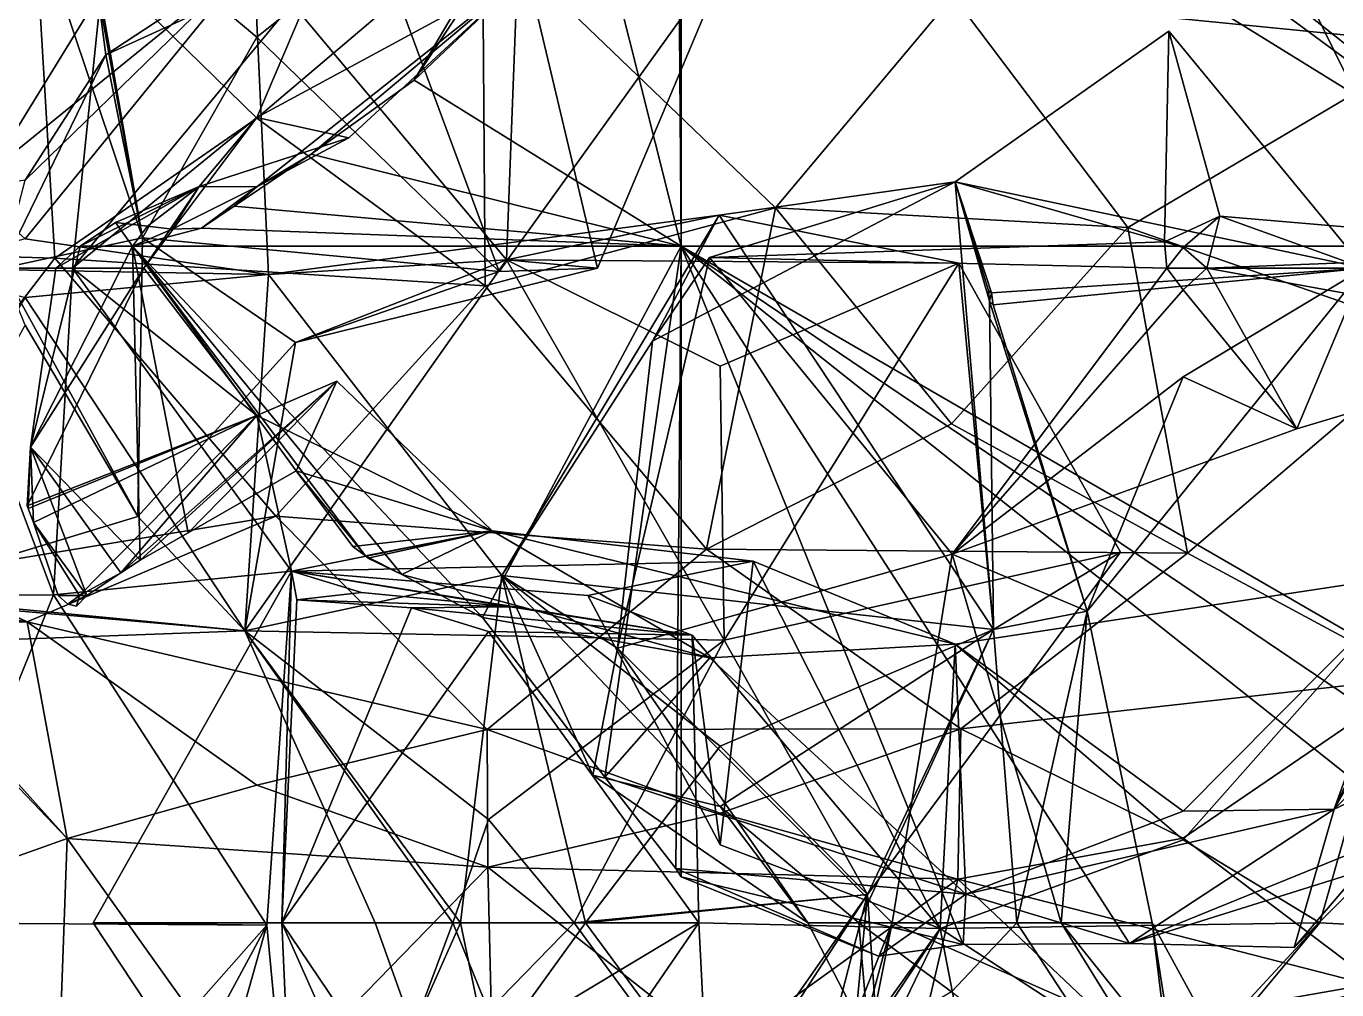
# Model space of a CAD drawing. Extents: x 290083 to 295691, y 4553739 to 4561622.
# Drawn here: x 291684.4 to 291755.7, y 4554110.2 to 4554162.7 of the extents above; entities that cross this region are included whole.
import ezdxf

# ---------------------------------------------------------------- set-up
doc = ezdxf.new("R2010")
doc.units = 0
doc.layers.add('Au_ppm_Pref_-_0_3', color=7, linetype='CONTINUOUS')

msp = doc.modelspace()

# ---------------------------------------------------------------- linework, layer by layer
at = {"layer": 'Au_ppm_Pref_-_0_3'}
for points in [[(291770, 4554150.707, 1909.741), (291723.272, 4554185.114, 1897.352), (291723.377, 4554187.712, 1896.5)], [(291770, 4554150.707, 1909.741), (291723.377, 4554187.712, 1896.5), (291756.703, 4554167.405, 1906.28)], [(291770, 4554150.707, 1909.741), (291720, 4554181.64, 1898.42), (291723.272, 4554185.114, 1897.352)], [(291719.763, 4554181.403, 1898.444), (291720, 4554150.707, 1908.596), (291714.36, 4554173.231, 1898.743)], [(291720, 4554181.64, 1898.42), (291720, 4554150.707, 1908.596), (291719.763, 4554181.403, 1898.444)], [(291770, 4554150.707, 1909.741), (291720, 4554150.707, 1908.596), (291720, 4554181.64, 1898.42)], [(291748.814, 4554172.998, 1805.879), (291761.178, 4554161.718, 1810.438), (291762.575, 4554177.83, 1804.365)], [(291714.36, 4554173.231, 1898.743), (291705.483, 4554159.751, 1899.252), (291709.662, 4554166.865, 1898.761)], [(291720, 4554150.707, 1908.596), (291705.483, 4554159.751, 1899.252), (291714.36, 4554173.231, 1898.743)], [(291748.814, 4554172.998, 1805.879), (291734.808, 4554164.345, 1810.476), (291761.178, 4554161.718, 1810.438)], [(291671.174, 4554150.501, 1812.446), (291684.764, 4554169.572, 1813.078), (291668.224, 4554171.843, 1815.997)], [(291690.699, 4554151.173, 1841.871), (291685.304, 4554167.339, 1841.191), (291687.232, 4554170.211, 1835.666)], [(291690.699, 4554151.173, 1841.871), (291687.232, 4554170.211, 1835.666), (291696.921, 4554162.097, 1839.443)], [(291703.456, 4554167.339, 1838.11), (291696.921, 4554162.097, 1839.443), (291687.232, 4554170.211, 1835.666)], [(291756.947, 4554165.353, 1858.18), (291760.424, 4554151.41, 1864.557), (291751.269, 4554170.018, 1864.521)], [(291766.575, 4554167.339, 1867.749), (291751.269, 4554170.018, 1864.521), (291760.424, 4554151.41, 1864.557)], [(291671.174, 4554150.501, 1812.446), (291685.923, 4554150.068, 1814.927), (291684.764, 4554169.572, 1813.078)], [(291696.921, 4554157.689, 1814.217), (291709.203, 4554168.119, 1811.035), (291684.764, 4554169.572, 1813.078)], [(291696.921, 4554157.689, 1814.217), (291684.764, 4554169.572, 1813.078), (291685.923, 4554150.068, 1814.927)], [(291709.35, 4554148.562, 1816.301), (291709.203, 4554168.119, 1811.035), (291696.921, 4554157.689, 1814.217)], [(291709.203, 4554168.119, 1811.035), (291709.35, 4554148.562, 1816.301), (291725.144, 4554152.796, 1814.011)], [(291709.203, 4554168.119, 1811.035), (291725.144, 4554152.796, 1814.011), (291734.808, 4554164.345, 1810.476)], [(291690.699, 4554151.173, 1841.871), (291687.88, 4554167.339, 1845.453), (291685.304, 4554167.339, 1841.191)], [(291687.88, 4554167.339, 1845.453), (291690.699, 4554151.173, 1841.871), (291688.711, 4554161.133, 1847.13)], [(291702.228, 4554167.339, 1847.13), (291687.88, 4554167.339, 1845.453), (291688.711, 4554161.133, 1847.13)], [(291688.711, 4554161.133, 1847.13), (291696.753, 4554166.43, 1852.596), (291702.228, 4554167.339, 1847.13)], [(291710.5, 4554149.974, 1852.759), (291711.183, 4554167.556, 1847.469), (291696.753, 4554166.43, 1852.596)], [(291696.921, 4554162.097, 1839.443), (291703.456, 4554167.339, 1838.11), (291710.099, 4554149.33, 1840.921)], [(291703.456, 4554167.339, 1838.11), (291722.849, 4554167.094, 1841.376), (291710.099, 4554149.33, 1840.921)], [(291722.849, 4554167.094, 1841.376), (291715.458, 4554149.521, 1845.881), (291710.099, 4554149.33, 1840.921)], [(291710.5, 4554149.974, 1852.759), (291715.458, 4554149.521, 1845.881), (291711.183, 4554167.556, 1847.469)], [(291711.183, 4554167.556, 1847.469), (291715.458, 4554149.521, 1845.881), (291722.849, 4554167.094, 1841.376)], [(291684.322, 4554151.116, 1853.601), (291696.753, 4554166.43, 1852.596), (291681.275, 4554153.83, 1853.069)], [(291696.753, 4554166.43, 1852.596), (291684.322, 4554154.305, 1851.475), (291681.275, 4554153.83, 1853.069)], [(291697.552, 4554149.175, 1857.991), (291696.753, 4554166.43, 1852.596), (291684.322, 4554151.116, 1853.601)], [(291684.322, 4554154.305, 1851.475), (291696.753, 4554166.43, 1852.596), (291688.711, 4554161.133, 1847.13)], [(291710.5, 4554149.974, 1852.759), (291696.753, 4554166.43, 1852.596), (291697.552, 4554149.175, 1857.991)], [(291705.483, 4554159.751, 1899.252), (291711.879, 4554165.834, 1894.793), (291709.662, 4554166.865, 1898.761)], [(291686.899, 4554149.521, 1887.959), (291700.328, 4554165.731, 1887.844), (291696.921, 4554157.712, 1891.914)], [(291700.328, 4554165.731, 1887.844), (291686.899, 4554149.521, 1887.959), (291688.453, 4554164.6, 1881.988)], [(291711.879, 4554165.834, 1894.793), (291699.877, 4554155.723, 1898.105), (291696.921, 4554153.954, 1896.122)], [(291711.879, 4554165.834, 1894.793), (291701.933, 4554156.608, 1894.645), (291696.921, 4554157.712, 1891.914)], [(291711.879, 4554165.834, 1894.793), (291696.921, 4554157.712, 1891.914), (291700.328, 4554165.731, 1887.844)], [(291711.879, 4554165.834, 1894.793), (291696.921, 4554153.954, 1896.122), (291701.933, 4554156.608, 1894.645)], [(291711.879, 4554165.834, 1894.793), (291705.483, 4554159.751, 1899.252), (291699.877, 4554155.723, 1898.105)], [(291679.183, 4554149.521, 1881.703), (291675.815, 4554163.984, 1875.74), (291688.453, 4554164.6, 1881.988)], [(291679.183, 4554149.521, 1881.703), (291688.453, 4554164.6, 1881.988), (291686.899, 4554149.521, 1887.959)], [(291725.144, 4554152.796, 1814.011), (291744.311, 4554151.739, 1813.651), (291734.808, 4554164.345, 1810.476)], [(291734.808, 4554164.345, 1810.476), (291744.311, 4554151.739, 1813.651), (291761.178, 4554161.718, 1810.438)], [(291710.099, 4554149.33, 1840.921), (291690.699, 4554151.173, 1841.871), (291696.921, 4554162.097, 1839.443)], [(291746.311, 4554150.946, 1870.887), (291746.54, 4554162.419, 1866.221), (291734.916, 4554154.219, 1864.229)], [(291757.167, 4554149.521, 1865.816), (291734.916, 4554154.219, 1864.229), (291746.54, 4554162.419, 1866.221)], [(291749.32, 4554152.352, 1870.887), (291746.54, 4554162.419, 1866.221), (291746.311, 4554150.946, 1870.887)], [(291749.32, 4554152.352, 1870.887), (291757.167, 4554149.521, 1865.816), (291746.54, 4554162.419, 1866.221)], [(291761.178, 4554161.718, 1810.438), (291744.311, 4554151.739, 1813.651), (291761.367, 4554145.793, 1815.464)], [(291690.699, 4554151.173, 1841.871), (291683.062, 4554149.521, 1847.13), (291688.711, 4554161.133, 1847.13)], [(291684.322, 4554154.305, 1851.475), (291688.711, 4554161.133, 1847.13), (291683.062, 4554149.521, 1847.13)], [(291720, 4554150.707, 1908.596), (291699.877, 4554155.723, 1898.105), (291705.483, 4554159.751, 1899.252)], [(291709.35, 4554148.562, 1816.301), (291696.921, 4554157.689, 1814.217), (291685.923, 4554150.068, 1814.927)], [(291686.899, 4554149.521, 1887.959), (291696.921, 4554157.712, 1891.914), (291690.772, 4554149.521, 1891.746)], [(291693.775, 4554153.971, 1894.645), (291690.772, 4554149.521, 1891.746), (291696.921, 4554157.712, 1891.914)], [(291701.933, 4554156.608, 1894.645), (291693.775, 4554153.971, 1894.645), (291696.921, 4554157.712, 1891.914)], [(291701.933, 4554156.608, 1894.645), (291696.921, 4554153.954, 1896.122), (291693.775, 4554153.971, 1894.645)], [(291720, 4554150.707, 1908.596), (291695.681, 4554152.899, 1897.184), (291699.877, 4554155.723, 1898.105)], [(291695.681, 4554152.899, 1897.184), (291696.921, 4554153.954, 1896.122), (291699.877, 4554155.723, 1898.105)], [(291721.556, 4554150.103, 1870.863), (291734.916, 4554154.219, 1864.229), (291718.444, 4554145.553, 1864.948)], [(291718.444, 4554145.553, 1864.948), (291734.916, 4554154.219, 1864.229), (291722.076, 4554152.401, 1859.421)], [(291721.556, 4554150.103, 1870.863), (291746.311, 4554150.946, 1870.887), (291734.916, 4554154.219, 1864.229)], [(291737.007, 4554129.853, 1859.009), (291722.076, 4554152.401, 1859.421), (291734.916, 4554154.219, 1864.229)], [(291736.733, 4554148.306, 1864.249), (291736.789, 4554147.728, 1864.131), (291734.916, 4554154.219, 1864.229)], [(291736.789, 4554147.728, 1864.131), (291737.007, 4554129.853, 1859.009), (291734.916, 4554154.219, 1864.229)], [(291734.916, 4554154.219, 1864.229), (291736.884, 4554148.17, 1864.257), (291736.733, 4554148.306, 1864.249)], [(291757.167, 4554149.521, 1865.816), (291736.884, 4554148.17, 1864.257), (291734.916, 4554154.219, 1864.229)], [(291685.979, 4554149.521, 1893.663), (291693.775, 4554153.971, 1894.645), (291687.314, 4554150.707, 1894.222)], [(291685.979, 4554149.521, 1893.663), (291690.772, 4554149.521, 1891.746), (291693.775, 4554153.971, 1894.645)], [(291687.314, 4554150.707, 1894.222), (291693.775, 4554153.971, 1894.645), (291689.239, 4554152.001, 1894.645)], [(291693.775, 4554153.971, 1894.645), (291690.964, 4554151.796, 1895.47), (291689.239, 4554152.001, 1894.645)], [(291693.775, 4554153.971, 1894.645), (291692.309, 4554151.636, 1896.114), (291690.964, 4554151.796, 1895.47)], [(291692.309, 4554151.636, 1896.114), (291693.775, 4554153.971, 1894.645), (291696.921, 4554153.954, 1896.122)], [(291692.309, 4554151.636, 1896.114), (291696.921, 4554153.954, 1896.122), (291693.904, 4554151.703, 1896.794)], [(291693.904, 4554151.703, 1896.794), (291696.921, 4554153.954, 1896.122), (291695.681, 4554152.899, 1897.184)], [(291720, 4554150.707, 1908.596), (291693.904, 4554151.703, 1896.794), (291695.681, 4554152.899, 1897.184)], [(291725.144, 4554152.796, 1814.011), (291709.35, 4554148.562, 1816.301), (291721.376, 4554134.224, 1817.872)], [(291725.144, 4554152.796, 1814.011), (291721.376, 4554134.224, 1817.872), (291734.719, 4554141.051, 1814.61)], [(291725.144, 4554152.796, 1814.011), (291734.719, 4554141.051, 1814.61), (291744.311, 4554151.739, 1813.651)], [(291690.153, 4554150.707, 1895.47), (291687.314, 4554150.707, 1894.222), (291689.239, 4554152.001, 1894.645)], [(291690.964, 4554151.796, 1895.47), (291690.153, 4554150.707, 1895.47), (291689.239, 4554152.001, 1894.645)], [(291710.257, 4554132.796, 1858.409), (291722.076, 4554152.401, 1859.421), (291697.552, 4554149.175, 1857.991)], [(291722.076, 4554152.401, 1859.421), (291710.5, 4554149.974, 1852.759), (291697.552, 4554149.175, 1857.991)], [(291722.076, 4554152.401, 1859.421), (291710.257, 4554132.796, 1858.409), (291718.444, 4554145.553, 1864.948)], [(291722.076, 4554152.401, 1859.421), (291735.107, 4554149.797, 1852.69), (291710.5, 4554149.974, 1852.759)], [(291737.007, 4554129.853, 1859.009), (291735.107, 4554149.797, 1852.69), (291722.076, 4554152.401, 1859.421)], [(291749.32, 4554152.352, 1870.887), (291746.311, 4554150.946, 1870.887), (291747.318, 4554150.637, 1871.259)], [(291749.32, 4554152.352, 1870.887), (291747.318, 4554150.637, 1871.259), (291748.602, 4554149.521, 1871.492)], [(291771.873, 4554150.431, 1870.887), (291749.32, 4554152.352, 1870.887), (291748.602, 4554149.521, 1871.492)], [(291771.873, 4554150.431, 1870.887), (291757.167, 4554149.521, 1865.816), (291749.32, 4554152.352, 1870.887)], [(291692.309, 4554151.636, 1896.114), (291690.153, 4554150.707, 1895.47), (291690.964, 4554151.796, 1895.47)], [(291693.904, 4554151.703, 1896.794), (291690.153, 4554150.707, 1895.47), (291692.309, 4554151.636, 1896.114)], [(291720, 4554150.707, 1908.596), (291690.153, 4554150.707, 1895.47), (291693.904, 4554151.703, 1896.794)], [(291747.556, 4554134.01, 1818.226), (291744.311, 4554151.739, 1813.651), (291734.719, 4554141.051, 1814.61)], [(291761.367, 4554145.793, 1815.464), (291744.311, 4554151.739, 1813.651), (291747.556, 4554134.01, 1818.226)], [(291697.552, 4554149.175, 1857.991), (291684.322, 4554151.116, 1853.601), (291678.483, 4554149.521, 1855.822)], [(291690.699, 4554151.173, 1841.871), (291690.441, 4554136.002, 1848.581), (291683.062, 4554149.521, 1847.13)], [(291690.572, 4554133.622, 1894.645), (291684.607, 4554139.785, 1893.293), (291690.153, 4554150.707, 1895.47)], [(291684.607, 4554139.785, 1893.293), (291685.979, 4554149.521, 1893.663), (291687.314, 4554150.707, 1894.222)], [(291684.607, 4554139.785, 1893.293), (291687.314, 4554150.707, 1894.222), (291690.153, 4554150.707, 1895.47)], [(291693.19, 4554135.123, 1895.47), (291690.572, 4554133.622, 1894.645), (291690.153, 4554150.707, 1895.47)], [(291699.052, 4554138.484, 1897.319), (291693.19, 4554135.123, 1895.47), (291690.153, 4554150.707, 1895.47)], [(291690.153, 4554150.707, 1895.47), (291702.825, 4554133.859, 1898.134), (291699.052, 4554138.484, 1897.319)], [(291690.153, 4554150.707, 1895.47), (291709.197, 4554130.503, 1900.357), (291704.807, 4554132.85, 1898.831)], [(291720, 4554150.707, 1908.596), (291709.197, 4554130.503, 1900.357), (291690.153, 4554150.707, 1895.47)], [(291690.153, 4554150.707, 1895.47), (291704.807, 4554132.85, 1898.831), (291702.825, 4554133.859, 1898.134)], [(291690.699, 4554151.173, 1841.871), (291699.022, 4554145.465, 1846.768), (291690.441, 4554136.002, 1848.581)], [(291699.022, 4554145.465, 1846.768), (291690.699, 4554151.173, 1841.871), (291710.099, 4554149.33, 1840.921)], [(291720, 4554150.707, 1908.596), (291715.845, 4554121.814, 1901.78), (291709.197, 4554130.503, 1900.357)], [(291720, 4554150.707, 1908.596), (291719.722, 4554116.845, 1902.627), (291715.845, 4554121.814, 1901.78)], [(291720, 4554150.707, 1908.596), (291720, 4554116.385, 1902.67), (291719.722, 4554116.845, 1902.627)], [(291720, 4554150.707, 1908.596), (291735.344, 4554112.712, 1902.978), (291720, 4554116.385, 1902.67)], [(291744.392, 4554112.759, 1903.541), (291735.344, 4554112.712, 1902.978), (291720, 4554150.707, 1908.596)], [(291759.871, 4554119.062, 1905.58), (291744.392, 4554112.759, 1903.541), (291720, 4554150.707, 1908.596)], [(291720, 4554150.707, 1908.596), (291762.51, 4554121.972, 1906.002), (291759.871, 4554119.062, 1905.58)], [(291720, 4554150.707, 1908.596), (291764.578, 4554124.924, 1906.416), (291762.51, 4554121.972, 1906.002)], [(291720, 4554150.707, 1908.596), (291770, 4554150.707, 1909.741), (291764.578, 4554124.924, 1906.416)], [(291721.556, 4554150.103, 1870.863), (291746.423, 4554149.521, 1871.309), (291746.311, 4554150.946, 1870.887)], [(291746.311, 4554150.946, 1870.887), (291746.423, 4554149.521, 1871.309), (291747.318, 4554150.637, 1871.259)], [(291748.602, 4554149.521, 1871.492), (291747.318, 4554150.637, 1871.259), (291746.423, 4554149.521, 1871.309)], [(291671.174, 4554150.501, 1812.446), (291671.825, 4554131.724, 1817.218), (291685.923, 4554150.068, 1814.927)], [(291697.951, 4554136.015, 1817.88), (291685.923, 4554150.068, 1814.927), (291671.825, 4554131.724, 1817.218)], [(291697.951, 4554136.015, 1817.88), (291709.35, 4554148.562, 1816.301), (291685.923, 4554150.068, 1814.927)], [(291696.276, 4554129.775, 1853.03), (291710.5, 4554149.974, 1852.759), (291722.348, 4554129.268, 1850.752)], [(291696.276, 4554129.775, 1853.03), (291699.022, 4554145.465, 1846.768), (291710.5, 4554149.974, 1852.759)], [(291710.5, 4554149.974, 1852.759), (291699.022, 4554145.465, 1846.768), (291715.458, 4554149.521, 1845.881)], [(291735.107, 4554149.797, 1852.69), (291722.12, 4554144.177, 1848.911), (291710.5, 4554149.974, 1852.759)], [(291722.12, 4554144.177, 1848.911), (291722.348, 4554129.268, 1850.752), (291710.5, 4554149.974, 1852.759)], [(291721.556, 4554150.103, 1870.863), (291718.444, 4554145.553, 1864.948), (291716.547, 4554128.837, 1866.56)], [(291721.556, 4554150.103, 1870.863), (291716.547, 4554128.837, 1866.56), (291734.759, 4554133.96, 1870.292)], [(291721.556, 4554150.103, 1870.863), (291734.759, 4554133.96, 1870.292), (291746.423, 4554149.521, 1871.309)], [(291771.873, 4554150.431, 1870.887), (291748.602, 4554149.521, 1871.492), (291772.122, 4554149.521, 1871.073)], [(291679.183, 4554149.521, 1881.703), (291685.865, 4554131.734, 1882.326), (291671.717, 4554131.725, 1876.809)], [(291697.552, 4554149.175, 1857.991), (291678.483, 4554149.521, 1855.822), (291684.322, 4554147.917, 1853.604)], [(291679.183, 4554149.521, 1881.703), (291686.899, 4554149.521, 1887.959), (291685.865, 4554131.734, 1882.326)], [(291684.322, 4554146.425, 1852.037), (291683.062, 4554149.521, 1847.13), (291690.441, 4554136.002, 1848.581)], [(291696.276, 4554129.775, 1853.03), (291697.552, 4554149.175, 1857.991), (291684.322, 4554147.917, 1853.604)], [(291690.772, 4554149.521, 1891.746), (291684.607, 4554139.785, 1893.293), (291684.424, 4554136.588, 1893.064)], [(291696.921, 4554141.492, 1891.968), (291690.772, 4554149.521, 1891.746), (291684.424, 4554136.588, 1893.064)], [(291684.607, 4554139.785, 1893.293), (291690.772, 4554149.521, 1891.746), (291685.979, 4554149.521, 1893.663)], [(291698.806, 4554133.03, 1887.644), (291685.865, 4554131.734, 1882.326), (291686.899, 4554149.521, 1887.959)], [(291686.899, 4554149.521, 1887.959), (291690.772, 4554149.521, 1891.746), (291696.921, 4554141.492, 1891.968)], [(291686.899, 4554149.521, 1887.959), (291696.921, 4554141.492, 1891.968), (291698.806, 4554133.03, 1887.644)], [(291710.257, 4554132.796, 1858.409), (291697.552, 4554149.175, 1857.991), (291696.276, 4554129.775, 1853.03)], [(291710.099, 4554149.33, 1840.921), (291715.458, 4554149.521, 1845.881), (291699.022, 4554145.465, 1846.768)], [(291735.107, 4554149.797, 1852.69), (291722.348, 4554129.268, 1850.752), (291722.12, 4554144.177, 1848.911)], [(291735.107, 4554149.797, 1852.69), (291743.908, 4554134.07, 1853.359), (291722.348, 4554129.268, 1850.752)], [(291734.759, 4554133.96, 1870.292), (291747.318, 4554148.344, 1871.28), (291746.423, 4554149.521, 1871.309)], [(291737.007, 4554129.853, 1859.009), (291743.908, 4554134.07, 1853.359), (291735.107, 4554149.797, 1852.69)], [(291757.167, 4554149.521, 1865.816), (291736.976, 4554147.516, 1864.251), (291736.884, 4554148.17, 1864.257)], [(291757.167, 4554149.521, 1865.816), (291742.096, 4554130.852, 1864.308), (291736.976, 4554147.516, 1864.251)], [(291747.318, 4554143.606, 1868.915), (291742.096, 4554130.852, 1864.308), (291757.167, 4554149.521, 1865.816)], [(291747.318, 4554148.344, 1871.28), (291748.602, 4554149.521, 1871.492), (291746.423, 4554149.521, 1871.309)], [(291753.505, 4554140.771, 1870.887), (291748.602, 4554149.521, 1871.492), (291747.318, 4554148.344, 1871.28)], [(291753.505, 4554140.771, 1870.887), (291747.318, 4554143.606, 1868.915), (291757.167, 4554149.521, 1865.816)], [(291769.8, 4554145.68, 1870.887), (291772.122, 4554149.521, 1871.073), (291748.602, 4554149.521, 1871.492)], [(291769.8, 4554145.68, 1870.887), (291748.602, 4554149.521, 1871.492), (291753.505, 4554140.771, 1870.887)], [(291769.8, 4554145.68, 1870.887), (291753.505, 4554140.771, 1870.887), (291757.167, 4554149.521, 1865.816)], [(291697.951, 4554136.015, 1817.88), (291721.376, 4554134.224, 1817.872), (291709.35, 4554148.562, 1816.301)], [(291696.276, 4554129.775, 1853.03), (291684.322, 4554147.917, 1853.604), (291674.36, 4554131.703, 1854.313)], [(291753.505, 4554140.771, 1870.887), (291747.318, 4554148.344, 1871.28), (291734.759, 4554133.96, 1870.292)], [(291736.733, 4554148.306, 1864.249), (291736.884, 4554148.17, 1864.257), (291736.789, 4554147.728, 1864.131)], [(291736.884, 4554148.17, 1864.257), (291736.976, 4554147.516, 1864.251), (291736.789, 4554147.728, 1864.131)], [(291742.096, 4554130.852, 1864.308), (291736.789, 4554147.728, 1864.131), (291736.976, 4554147.516, 1864.251)], [(291742.096, 4554130.852, 1864.308), (291737.007, 4554129.853, 1859.009), (291736.789, 4554147.728, 1864.131)], [(291690.441, 4554136.002, 1848.581), (291676.259, 4554131.703, 1850.931), (291684.322, 4554146.425, 1852.037)], [(291710.257, 4554132.796, 1858.409), (291716.547, 4554128.837, 1866.56), (291718.444, 4554145.553, 1864.948)], [(291747.556, 4554134.01, 1818.226), (291760.127, 4554127.239, 1821.786), (291761.367, 4554145.793, 1815.464)], [(291696.276, 4554129.775, 1853.03), (291690.441, 4554136.002, 1848.581), (291699.022, 4554145.465, 1846.768)], [(291747.318, 4554143.606, 1868.915), (291734.759, 4554133.96, 1870.292), (291742.096, 4554130.852, 1864.308)], [(291734.759, 4554133.96, 1870.292), (291747.318, 4554143.606, 1868.915), (291753.505, 4554140.771, 1870.887)], [(291689.526, 4554132.929, 1894.309), (291690.572, 4554133.622, 1894.645), (291701.271, 4554143.37, 1894.645)], [(291689.526, 4554132.929, 1894.309), (291701.271, 4554143.37, 1894.645), (291696.921, 4554141.492, 1891.968)], [(291693.19, 4554135.123, 1895.47), (291701.271, 4554143.37, 1894.645), (291690.572, 4554133.622, 1894.645)], [(291699.052, 4554138.484, 1897.319), (291701.271, 4554143.37, 1894.645), (291693.19, 4554135.123, 1895.47)], [(291709.717, 4554135.227, 1895.196), (291696.921, 4554141.492, 1891.968), (291701.271, 4554143.37, 1894.645)], [(291709.717, 4554135.227, 1895.196), (291701.271, 4554143.37, 1894.645), (291699.052, 4554138.484, 1897.319)], [(291696.921, 4554141.492, 1891.968), (291684.424, 4554136.588, 1893.064), (291684.478, 4554136.444, 1893.072)], [(291684.761, 4554135.686, 1893.11), (291696.921, 4554141.492, 1891.968), (291684.478, 4554136.444, 1893.072)], [(291687.277, 4554131.703, 1893.252), (291696.921, 4554141.492, 1891.968), (291684.761, 4554135.686, 1893.11)], [(291689.526, 4554132.929, 1894.309), (291696.921, 4554141.492, 1891.968), (291687.277, 4554131.703, 1893.252)], [(291709.717, 4554135.227, 1895.196), (291698.806, 4554133.03, 1887.644), (291696.921, 4554141.492, 1891.968)], [(291721.376, 4554134.224, 1817.872), (291747.556, 4554134.01, 1818.226), (291734.719, 4554141.051, 1814.61)], [(291684.607, 4554139.785, 1893.293), (291684.478, 4554136.444, 1893.072), (291684.424, 4554136.588, 1893.064)], [(291684.761, 4554135.686, 1893.11), (291684.478, 4554136.444, 1893.072), (291684.607, 4554139.785, 1893.293)], [(291684.607, 4554139.785, 1893.293), (291687.674, 4554131.703, 1893.716), (291684.761, 4554135.686, 1893.11)], [(291689.526, 4554132.929, 1894.309), (291687.674, 4554131.703, 1893.716), (291684.607, 4554139.785, 1893.293)], [(291690.572, 4554133.622, 1894.645), (291689.526, 4554132.929, 1894.309), (291684.607, 4554139.785, 1893.293)], [(291702.825, 4554133.859, 1898.134), (291702.15, 4554134.377, 1897.971), (291699.052, 4554138.484, 1897.319)], [(291709.717, 4554135.227, 1895.196), (291699.052, 4554138.484, 1897.319), (291702.15, 4554134.377, 1897.971)], [(291671.723, 4554135.799, 1827.947), (291684.433, 4554130.262, 1823.259), (291658.904, 4554130.155, 1824.058)], [(291674.178, 4554135.176, 1829.312), (291684.433, 4554130.262, 1823.259), (291671.723, 4554135.799, 1827.947)], [(291671.825, 4554131.724, 1817.218), (291684.433, 4554130.262, 1823.259), (291697.951, 4554136.015, 1817.88)], [(291696.276, 4554129.775, 1853.03), (291676.259, 4554131.703, 1850.931), (291690.441, 4554136.002, 1848.581)], [(291697.951, 4554136.015, 1817.88), (291684.433, 4554130.262, 1823.259), (291709.46, 4554124.413, 1823.298)], [(291687.674, 4554131.703, 1893.716), (291686.103, 4554131.703, 1893.271), (291684.761, 4554135.686, 1893.11)], [(291687.277, 4554131.703, 1893.252), (291684.761, 4554135.686, 1893.11), (291686.103, 4554131.703, 1893.271)], [(291697.951, 4554136.015, 1817.88), (291709.46, 4554124.413, 1823.298), (291721.376, 4554134.224, 1817.872)], [(291674.737, 4554131.703, 1829.312), (291684.433, 4554130.262, 1823.259), (291674.178, 4554135.176, 1829.312)], [(291709.717, 4554135.227, 1895.196), (291723.916, 4554133.573, 1888.199), (291698.806, 4554133.03, 1887.644)], [(291709.717, 4554135.227, 1895.196), (291702.15, 4554134.377, 1897.971), (291702.825, 4554133.859, 1898.134)], [(291709.717, 4554135.227, 1895.196), (291702.825, 4554133.859, 1898.134), (291702.967, 4554133.739, 1898.176)], [(291704.807, 4554132.85, 1898.831), (291709.717, 4554135.227, 1895.196), (291702.967, 4554133.739, 1898.176)], [(291721.574, 4554128.305, 1899.94), (291709.717, 4554135.227, 1895.196), (291704.807, 4554132.85, 1898.831)], [(291709.717, 4554135.227, 1895.196), (291721.574, 4554128.305, 1899.94), (291734.918, 4554129.052, 1894.755)], [(291709.717, 4554135.227, 1895.196), (291734.918, 4554129.052, 1894.755), (291723.916, 4554133.573, 1888.199)], [(291721.376, 4554134.224, 1817.872), (291709.46, 4554124.413, 1823.298), (291735.23, 4554124.452, 1822.558)], [(291721.376, 4554134.224, 1817.872), (291735.23, 4554124.452, 1822.558), (291747.556, 4554134.01, 1818.226)], [(291723.916, 4554133.573, 1888.199), (291714.922, 4554131.703, 1885.312), (291698.806, 4554133.03, 1887.644)], [(291702.825, 4554133.859, 1898.134), (291704.807, 4554132.85, 1898.831), (291702.967, 4554133.739, 1898.176)], [(291714.922, 4554131.703, 1885.312), (291723.916, 4554133.573, 1888.199), (291722.12, 4554118.138, 1884.184)], [(291731.488, 4554113.885, 1866.471), (291734.759, 4554133.96, 1870.292), (291716.547, 4554128.837, 1866.56)], [(291734.097, 4554113.589, 1889.577), (291722.12, 4554118.138, 1884.184), (291723.916, 4554133.573, 1888.199)], [(291743.908, 4554134.07, 1853.359), (291730.143, 4554115.438, 1853.61), (291722.348, 4554129.268, 1850.752)], [(291723.916, 4554133.573, 1888.199), (291734.918, 4554129.052, 1894.755), (291734.097, 4554113.589, 1889.577)], [(291737.007, 4554129.853, 1859.009), (291730.143, 4554115.438, 1853.61), (291743.908, 4554134.07, 1853.359)], [(291740.687, 4554113.885, 1867.761), (291734.759, 4554133.96, 1870.292), (291731.488, 4554113.885, 1866.471)], [(291740.687, 4554113.885, 1867.761), (291742.096, 4554130.852, 1864.308), (291734.759, 4554133.96, 1870.292)], [(291747.556, 4554134.01, 1818.226), (291735.23, 4554124.452, 1822.558), (291760.127, 4554127.239, 1821.786)], [(291697.456, 4554113.77, 1882.608), (291685.865, 4554131.734, 1882.326), (291698.806, 4554133.03, 1887.644)], [(291687.674, 4554131.703, 1893.716), (291689.526, 4554132.929, 1894.309), (291687.277, 4554131.703, 1893.252)], [(291698.806, 4554133.03, 1887.644), (291698.281, 4554113.885, 1894.004), (291688.017, 4554113.885, 1888.705)], [(291698.806, 4554133.03, 1887.644), (291688.017, 4554113.885, 1888.705), (291697.456, 4554113.77, 1882.608)], [(291696.276, 4554129.775, 1853.03), (291708.008, 4554113.885, 1853.782), (291710.257, 4554132.796, 1858.409)], [(291698.806, 4554133.03, 1887.644), (291699.099, 4554131.466, 1888.327), (291698.281, 4554113.885, 1894.004)], [(291698.806, 4554133.03, 1887.644), (291702.608, 4554131.865, 1889.897), (291699.099, 4554131.466, 1888.327)], [(291698.806, 4554133.03, 1887.644), (291710.696, 4554131.096, 1888.349), (291702.608, 4554131.865, 1889.897)], [(291698.806, 4554133.03, 1887.644), (291720.597, 4554129.549, 1888.705), (291710.696, 4554131.096, 1888.349)], [(291698.806, 4554133.03, 1887.644), (291714.922, 4554131.703, 1885.312), (291720.597, 4554129.549, 1888.705)], [(291721.574, 4554128.305, 1899.94), (291704.807, 4554132.85, 1898.831), (291709.197, 4554130.503, 1900.357)], [(291710.257, 4554132.796, 1858.409), (291708.008, 4554113.885, 1853.782), (291714.807, 4554113.885, 1855.562)], [(291737.007, 4554129.853, 1859.009), (291722.12, 4554120.223, 1861.121), (291710.257, 4554132.796, 1858.409)], [(291737.007, 4554129.853, 1859.009), (291710.257, 4554132.796, 1858.409), (291722.12, 4554123.503, 1855.803)], [(291710.257, 4554132.796, 1858.409), (291722.12, 4554120.223, 1861.121), (291715.204, 4554121.923, 1864.948)], [(291710.257, 4554132.796, 1858.409), (291715.204, 4554121.923, 1864.948), (291716.547, 4554128.837, 1866.56)], [(291722.12, 4554123.503, 1855.803), (291710.257, 4554132.796, 1858.409), (291714.807, 4554113.885, 1855.562)], [(291760.143, 4554132.881, 1894.127), (291747.318, 4554118.415, 1893.135), (291734.918, 4554129.052, 1894.755)], [(291747.318, 4554119.958, 1896.669), (291760.143, 4554132.881, 1894.127), (291734.918, 4554129.052, 1894.755)], [(291754.747, 4554113.885, 1891.143), (291747.318, 4554118.415, 1893.135), (291760.143, 4554132.881, 1894.127)], [(291747.318, 4554119.958, 1896.669), (291755.536, 4554120.082, 1900.584), (291760.143, 4554132.881, 1894.127)], [(291754.747, 4554113.885, 1891.143), (291760.143, 4554132.881, 1894.127), (291771.529, 4554113.015, 1893.79)], [(291761.087, 4554131.857, 1895.881), (291760.143, 4554132.881, 1894.127), (291755.536, 4554120.082, 1900.584)], [(291755.536, 4554120.082, 1900.584), (291762.565, 4554132.473, 1896.756), (291761.087, 4554131.857, 1895.881)], [(291767.131, 4554131.703, 1901.712), (291762.565, 4554132.473, 1896.756), (291755.536, 4554120.082, 1900.584)], [(291658.904, 4554130.155, 1824.058), (291684.433, 4554130.262, 1823.259), (291671.825, 4554131.724, 1817.218)], [(291671.638, 4554113.153, 1835.476), (291686.599, 4554118.479, 1830.605), (291673.973, 4554131.703, 1830.373)], [(291685.865, 4554131.734, 1882.326), (291678.609, 4554113.885, 1879.52), (291671.717, 4554131.725, 1876.809)], [(291696.276, 4554129.775, 1853.03), (291674.36, 4554131.703, 1854.313), (291673.677, 4554128.941, 1853.069)], [(291696.276, 4554129.775, 1853.03), (291673.677, 4554128.941, 1853.069), (291676.259, 4554131.703, 1850.931)], [(291674.737, 4554131.703, 1829.312), (291673.973, 4554131.703, 1830.373), (291686.599, 4554118.479, 1830.605)], [(291674.737, 4554131.703, 1829.312), (291686.599, 4554118.479, 1830.605), (291684.433, 4554130.262, 1823.259)], [(291685.865, 4554131.734, 1882.326), (291697.456, 4554113.77, 1882.608), (291678.609, 4554113.885, 1879.52)], [(291687.674, 4554131.703, 1893.716), (291686.634, 4554131.224, 1893.395), (291686.103, 4554131.703, 1893.271)], [(291687.277, 4554131.703, 1893.252), (291686.103, 4554131.703, 1893.271), (291686.634, 4554131.224, 1893.395)], [(291687.674, 4554131.703, 1893.716), (291687.111, 4554131.121, 1893.524), (291686.634, 4554131.224, 1893.395)], [(291687.111, 4554131.121, 1893.524), (291687.277, 4554131.703, 1893.252), (291686.634, 4554131.224, 1893.395)], [(291687.111, 4554131.121, 1893.524), (291687.674, 4554131.703, 1893.716), (291687.277, 4554131.703, 1893.252)], [(291699.099, 4554131.466, 1888.327), (291705.328, 4554131.032, 1891.508), (291698.281, 4554113.885, 1894.004)], [(291702.608, 4554131.865, 1889.897), (291710.696, 4554131.096, 1888.349), (291699.099, 4554131.466, 1888.327)], [(291699.099, 4554131.466, 1888.327), (291710.696, 4554131.096, 1888.349), (291705.328, 4554131.032, 1891.508)], [(291714.922, 4554131.703, 1885.312), (291722.12, 4554118.138, 1884.184), (291720.597, 4554129.549, 1888.705)], [(291755.536, 4554120.082, 1900.584), (291762.687, 4554123.436, 1905.073), (291767.131, 4554131.703, 1901.712)], [(291705.328, 4554131.032, 1891.508), (291709.521, 4554129.748, 1893.993), (291698.281, 4554113.885, 1894.004)], [(291705.328, 4554131.032, 1891.508), (291710.696, 4554131.096, 1888.349), (291720.597, 4554129.549, 1888.705)], [(291709.521, 4554129.748, 1893.993), (291705.328, 4554131.032, 1891.508), (291720.597, 4554129.549, 1888.705)], [(291737.007, 4554129.853, 1859.009), (291742.096, 4554130.852, 1864.308), (291738.266, 4554113.885, 1863.276)], [(291742.096, 4554130.852, 1864.308), (291745.634, 4554113.885, 1864.948), (291738.266, 4554113.885, 1863.276)], [(291740.687, 4554113.885, 1867.761), (291745.634, 4554113.885, 1864.948), (291742.096, 4554130.852, 1864.308)], [(291696.921, 4554121.387, 1825.873), (291684.433, 4554130.262, 1823.259), (291686.599, 4554118.479, 1830.605)], [(291684.433, 4554130.262, 1823.259), (291696.921, 4554121.387, 1825.873), (291709.46, 4554124.413, 1823.298)], [(291721.574, 4554128.305, 1899.94), (291709.197, 4554130.503, 1900.357), (291715.845, 4554121.814, 1901.78)], [(291696.276, 4554129.775, 1853.03), (291703.362, 4554113.885, 1853.069), (291708.008, 4554113.885, 1853.782)], [(291696.276, 4554129.775, 1853.03), (291707.584, 4554113.885, 1852.156), (291703.362, 4554113.885, 1853.069)], [(291696.276, 4554129.775, 1853.03), (291709.521, 4554119.522, 1851.19), (291707.584, 4554113.885, 1852.156)], [(291696.276, 4554129.775, 1853.03), (291722.348, 4554129.268, 1850.752), (291709.521, 4554119.522, 1851.19)], [(291709.521, 4554129.748, 1893.993), (291720.968, 4554113.885, 1894.102), (291698.281, 4554113.885, 1894.004)], [(291709.521, 4554129.748, 1893.993), (291720.597, 4554129.549, 1888.705), (291720.968, 4554113.885, 1894.102)], [(291722.348, 4554129.268, 1850.752), (291714.192, 4554113.885, 1850.867), (291709.521, 4554119.522, 1851.19)], [(291722.348, 4554129.268, 1850.752), (291730.143, 4554115.438, 1853.61), (291714.192, 4554113.885, 1850.867)], [(291720.597, 4554129.549, 1888.705), (291734.097, 4554113.589, 1889.577), (291720.968, 4554113.885, 1894.102)], [(291734.097, 4554113.589, 1889.577), (291720.597, 4554129.549, 1888.705), (291722.12, 4554118.138, 1884.184)], [(291737.007, 4554129.853, 1859.009), (291729.665, 4554113.885, 1862.566), (291722.12, 4554120.223, 1861.121)], [(291737.007, 4554129.853, 1859.009), (291722.12, 4554123.503, 1855.803), (291730.143, 4554115.438, 1853.61)], [(291737.007, 4554129.853, 1859.009), (291738.266, 4554113.885, 1863.276), (291729.665, 4554113.885, 1862.566)], [(291726.901, 4554113.885, 1864.948), (291716.547, 4554128.837, 1866.56), (291715.204, 4554121.923, 1864.948)], [(291726.901, 4554113.885, 1864.948), (291731.488, 4554113.885, 1866.471), (291716.547, 4554128.837, 1866.56)], [(291735.502, 4554115.441, 1901.868), (291734.918, 4554129.052, 1894.755), (291721.574, 4554128.305, 1899.94)], [(291747.318, 4554118.415, 1893.135), (291734.097, 4554113.589, 1889.577), (291734.918, 4554129.052, 1894.755)], [(291747.318, 4554119.958, 1896.669), (291734.918, 4554129.052, 1894.755), (291735.502, 4554115.441, 1901.868)], [(291735.502, 4554115.441, 1901.868), (291721.574, 4554128.305, 1899.94), (291715.845, 4554121.814, 1901.78)], [(291735.23, 4554124.452, 1822.558), (291747.318, 4554118.49, 1824.908), (291760.127, 4554127.239, 1821.786)], [(291760.127, 4554127.239, 1821.786), (291747.318, 4554118.49, 1824.908), (291758.117, 4554110.361, 1829.191)], [(291709.486, 4554116.922, 1830.226), (291709.46, 4554124.413, 1823.298), (291696.921, 4554121.387, 1825.873)], [(291709.46, 4554124.413, 1823.298), (291722.12, 4554119.851, 1825.361), (291735.23, 4554124.452, 1822.558)], [(291709.486, 4554116.922, 1830.226), (291722.12, 4554119.851, 1825.361), (291709.46, 4554124.413, 1823.298)], [(291735.23, 4554124.452, 1822.558), (291722.12, 4554119.851, 1825.361), (291735.058, 4554116.257, 1829.519)], [(291735.058, 4554116.257, 1829.519), (291747.318, 4554118.49, 1824.908), (291735.23, 4554124.452, 1822.558)], [(291722.12, 4554123.503, 1855.803), (291714.807, 4554113.885, 1855.562), (291730.143, 4554115.438, 1853.61)], [(291757.772, 4554116.957, 1905.088), (291762.687, 4554123.436, 1905.073), (291753.35, 4554112.539, 1904.053)], [(291762.687, 4554123.436, 1905.073), (291755.536, 4554120.082, 1900.584), (291753.35, 4554112.539, 1904.053)], [(291709.486, 4554116.922, 1830.226), (291696.921, 4554121.387, 1825.873), (291686.599, 4554118.479, 1830.605)], [(291722.12, 4554120.223, 1861.121), (291726.901, 4554113.885, 1864.948), (291715.204, 4554121.923, 1864.948)], [(291735.502, 4554115.441, 1901.868), (291715.845, 4554121.814, 1901.78), (291719.722, 4554116.845, 1902.627)], [(291722.12, 4554120.223, 1861.121), (291729.665, 4554113.885, 1862.566), (291726.901, 4554113.885, 1864.948)], [(291755.536, 4554120.082, 1900.584), (291735.502, 4554115.441, 1901.868), (291744.392, 4554112.759, 1903.541)], [(291747.318, 4554119.958, 1896.669), (291735.502, 4554115.441, 1901.868), (291755.536, 4554120.082, 1900.584)], [(291755.536, 4554120.082, 1900.584), (291744.392, 4554112.759, 1903.541), (291753.35, 4554112.539, 1904.053)], [(291709.521, 4554119.522, 1851.19), (291714.192, 4554113.885, 1850.867), (291707.584, 4554113.885, 1852.156)], [(291709.486, 4554116.922, 1830.226), (291735.058, 4554116.257, 1829.519), (291722.12, 4554119.851, 1825.361)], [(291671.638, 4554113.153, 1835.476), (291685.787, 4554095.816, 1834.577), (291686.599, 4554118.479, 1830.605)], [(291686.599, 4554118.479, 1830.605), (291685.787, 4554095.816, 1834.577), (291696.921, 4554103.995, 1831.955)], [(291709.486, 4554116.922, 1830.226), (291686.599, 4554118.479, 1830.605), (291696.921, 4554103.995, 1831.955)], [(291735.058, 4554116.257, 1829.519), (291758.117, 4554110.361, 1829.191), (291747.318, 4554118.49, 1824.908)], [(291759.871, 4554119.062, 1905.58), (291757.772, 4554116.957, 1905.088), (291744.392, 4554112.759, 1903.541)], [(291747.318, 4554118.415, 1893.135), (291754.747, 4554113.885, 1891.143), (291734.097, 4554113.589, 1889.577)], [(291709.486, 4554116.922, 1830.226), (291696.921, 4554103.995, 1831.955), (291709.947, 4554098.067, 1836)], [(291709.486, 4554116.922, 1830.226), (291709.947, 4554098.067, 1836), (291722.12, 4554106.933, 1832.934)], [(291709.486, 4554116.922, 1830.226), (291722.12, 4554106.933, 1832.934), (291735.058, 4554116.257, 1829.519)], [(291730.745, 4554112.076, 1902.586), (291719.722, 4554116.845, 1902.627), (291720, 4554116.385, 1902.67)], [(291730.745, 4554112.076, 1902.586), (291735.502, 4554115.441, 1901.868), (291719.722, 4554116.845, 1902.627)], [(291735.344, 4554112.712, 1902.978), (291730.745, 4554112.076, 1902.586), (291720, 4554116.385, 1902.67)], [(291757.772, 4554116.957, 1905.088), (291753.35, 4554112.539, 1904.053), (291744.392, 4554112.759, 1903.541)], [(291731.297, 4554100.288, 1836.762), (291735.058, 4554116.257, 1829.519), (291722.12, 4554106.933, 1832.934)], [(291735.058, 4554116.257, 1829.519), (291731.297, 4554100.288, 1836.762), (291744.636, 4554107.189, 1834.284)], [(291735.058, 4554116.257, 1829.519), (291744.636, 4554107.189, 1834.284), (291758.117, 4554110.361, 1829.191)], [(291714.192, 4554113.885, 1850.867), (291730.143, 4554115.438, 1853.61), (291722.12, 4554103.082, 1850.731)], [(291714.807, 4554113.885, 1855.562), (291722.12, 4554103.968, 1855.703), (291730.143, 4554115.438, 1853.61)], [(291722.12, 4554103.968, 1855.703), (291725.158, 4554096.067, 1854.501), (291730.143, 4554115.438, 1853.61)], [(291730.143, 4554115.438, 1853.61), (291728.295, 4554096.067, 1850.158), (291722.12, 4554103.082, 1850.731)], [(291730.143, 4554115.438, 1853.61), (291725.158, 4554096.067, 1854.501), (291731.463, 4554096.067, 1853.069)], [(291730.143, 4554115.438, 1853.61), (291731.463, 4554096.067, 1853.069), (291728.295, 4554096.067, 1850.158)], [(291735.502, 4554115.441, 1901.868), (291730.745, 4554112.076, 1902.586), (291735.344, 4554112.712, 1902.978)], [(291744.392, 4554112.759, 1903.541), (291735.502, 4554115.441, 1901.868), (291735.344, 4554112.712, 1902.978)], [(291697.456, 4554113.77, 1882.608), (291682.033, 4554096.307, 1881.028), (291678.609, 4554113.885, 1879.52)], [(291697.456, 4554113.77, 1882.608), (291692.477, 4554096.067, 1878.922), (291682.033, 4554096.307, 1881.028)], [(291687.92, 4554096.067, 1882.766), (291697.456, 4554113.77, 1882.608), (291699.023, 4554097.245, 1888.107)], [(291697.456, 4554113.77, 1882.608), (291687.92, 4554096.067, 1882.766), (291692.477, 4554096.067, 1878.922)], [(291699.023, 4554097.245, 1888.107), (291688.017, 4554113.885, 1888.705), (291698.281, 4554113.885, 1894.004)], [(291688.017, 4554113.885, 1888.705), (291699.023, 4554097.245, 1888.107), (291697.456, 4554113.77, 1882.608)], [(291698.281, 4554113.885, 1894.004), (291704.826, 4554104.181, 1894.153), (291705.694, 4554097.229, 1892.018)], [(291698.281, 4554113.885, 1894.004), (291705.694, 4554097.229, 1892.018), (291699.023, 4554097.245, 1888.107)], [(291698.281, 4554113.885, 1894.004), (291720.968, 4554113.885, 1894.102), (291704.826, 4554104.181, 1894.153)], [(291708.008, 4554113.885, 1853.782), (291703.362, 4554113.885, 1853.069), (291705.428, 4554108.097, 1853.069)], [(291703.362, 4554113.885, 1853.069), (291707.584, 4554113.885, 1852.156), (291705.428, 4554108.097, 1853.069)], [(291704.826, 4554104.181, 1894.153), (291720.968, 4554113.885, 1894.102), (291713.784, 4554103.427, 1894.201)], [(291708.008, 4554113.885, 1853.782), (291705.428, 4554108.097, 1853.069), (291709.521, 4554106.584, 1855.503)], [(291705.428, 4554108.097, 1853.069), (291707.584, 4554113.885, 1852.156), (291709.521, 4554109.102, 1851.475)], [(291714.192, 4554113.885, 1850.867), (291709.521, 4554109.102, 1851.475), (291707.584, 4554113.885, 1852.156)], [(291714.807, 4554113.885, 1855.562), (291708.008, 4554113.885, 1853.782), (291709.521, 4554106.584, 1855.503)], [(291722.12, 4554103.968, 1855.703), (291714.807, 4554113.885, 1855.562), (291709.521, 4554106.584, 1855.503)], [(291709.521, 4554109.102, 1851.475), (291714.192, 4554113.885, 1850.867), (291722.12, 4554103.082, 1850.731)], [(291713.784, 4554103.427, 1894.201), (291720.968, 4554113.885, 1894.102), (291721.856, 4554096.44, 1888.705)], [(291734.097, 4554113.589, 1889.577), (291721.856, 4554096.44, 1888.705), (291720.968, 4554113.885, 1894.102)], [(291734.097, 4554113.589, 1889.577), (291727.859, 4554104.184, 1888.705), (291721.856, 4554096.44, 1888.705)], [(291734.097, 4554113.589, 1889.577), (291737.889, 4554093.901, 1893.668), (291725.62, 4554096.067, 1888.705)], [(291734.097, 4554113.589, 1889.577), (291725.62, 4554096.067, 1888.705), (291727.859, 4554104.184, 1888.705)], [(291731.488, 4554113.885, 1866.471), (291730.211, 4554107.509, 1864.948), (291726.674, 4554096.067, 1867.095)], [(291731.488, 4554113.885, 1866.471), (291726.674, 4554096.067, 1867.095), (291728.138, 4554105.374, 1870.887)], [(291729.665, 4554113.885, 1862.566), (291730.211, 4554107.509, 1864.948), (291726.901, 4554113.885, 1864.948)], [(291730.211, 4554107.509, 1864.948), (291731.488, 4554113.885, 1866.471), (291726.901, 4554113.885, 1864.948)], [(291745.683, 4554107.628, 1872.202), (291731.488, 4554113.885, 1866.471), (291728.138, 4554105.374, 1870.887)], [(291729.665, 4554113.885, 1862.566), (291734.719, 4554110.129, 1863.696), (291730.211, 4554107.509, 1864.948)], [(291729.665, 4554113.885, 1862.566), (291738.266, 4554113.885, 1863.276), (291734.719, 4554110.129, 1863.696)], [(291745.683, 4554107.628, 1872.202), (291740.687, 4554113.885, 1867.761), (291731.488, 4554113.885, 1866.471)], [(291754.747, 4554113.885, 1891.143), (291747.318, 4554104.973, 1891.674), (291734.097, 4554113.589, 1889.577)], [(291747.318, 4554104.973, 1891.674), (291737.889, 4554093.901, 1893.668), (291734.097, 4554113.589, 1889.577)], [(291747.318, 4554100.056, 1863.618), (291734.719, 4554110.129, 1863.696), (291738.266, 4554113.885, 1863.276)], [(291747.318, 4554100.056, 1863.618), (291738.266, 4554113.885, 1863.276), (291745.634, 4554113.885, 1864.948)], [(291745.683, 4554107.628, 1872.202), (291747.318, 4554103.167, 1867.315), (291740.687, 4554113.885, 1867.761)], [(291747.318, 4554103.167, 1867.315), (291745.634, 4554113.885, 1864.948), (291740.687, 4554113.885, 1867.761)], [(291747.318, 4554103.167, 1867.315), (291751.854, 4554102.482, 1864.948), (291745.634, 4554113.885, 1864.948)], [(291747.318, 4554100.056, 1863.618), (291745.634, 4554113.885, 1864.948), (291751.854, 4554102.482, 1864.948)], [(291750.537, 4554109.333, 1894.645), (291747.318, 4554104.973, 1891.674), (291754.747, 4554113.885, 1891.143)], [(291771.529, 4554113.015, 1893.79), (291750.537, 4554109.333, 1894.645), (291754.747, 4554113.885, 1891.143)], [(291671.638, 4554113.153, 1835.476), (291658.877, 4554096.249, 1832.999), (291685.787, 4554095.816, 1834.577)], [(291750.537, 4554109.333, 1894.645), (291771.529, 4554113.015, 1893.79), (291759.918, 4554109.228, 1899.031)], [(291759.954, 4554102.308, 1835.872), (291758.117, 4554110.361, 1829.191), (291744.636, 4554107.189, 1834.284)]]:
    msp.add_3dface(points, dxfattribs=at)

doc.saveas('drawing.dxf')
